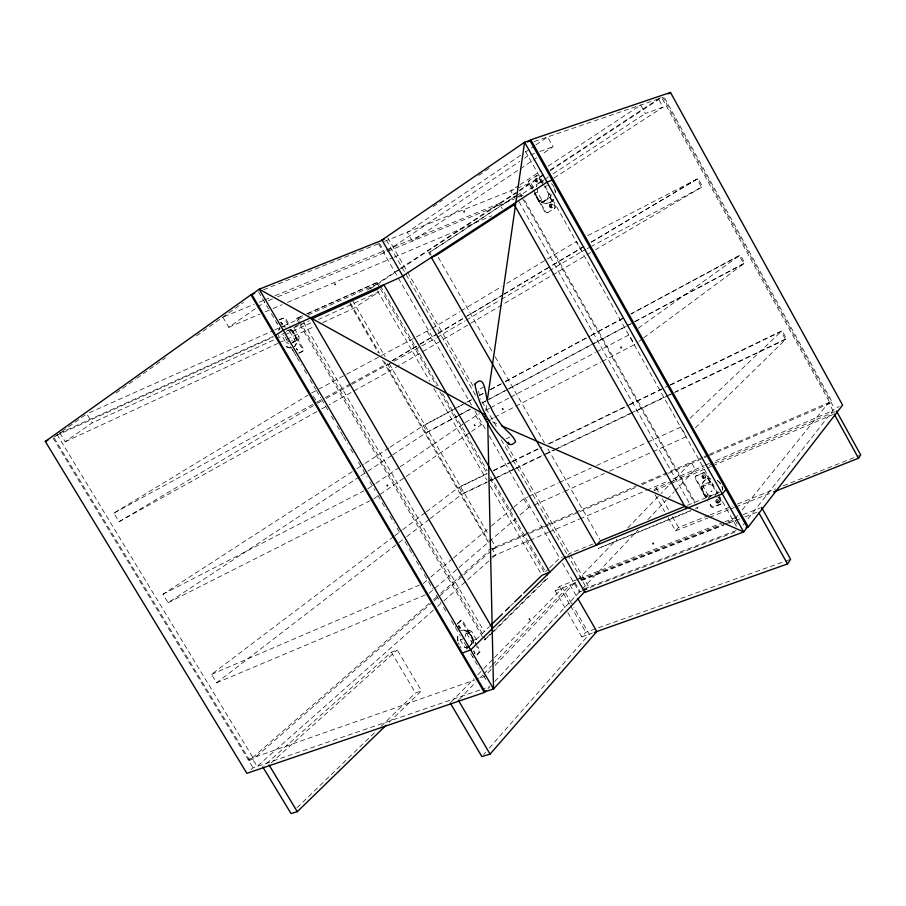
<?xml version="1.0" encoding="UTF-8"?>
<svg xmlns="http://www.w3.org/2000/svg" width="906" height="906" viewBox="0 0 906 906"><rect width="100%" height="100%" fill="white"/><g stroke="black" fill="none" stroke-linecap="round" stroke-linejoin="round"><path stroke-width="0.68" stroke-dasharray="4.53 3.4" d="M534.823 193.975L545.027 212.072A1.925 1.676 70.2 0 0 547.394 212.842L554.642 208.369A1.937 1.699 70.7 0 0 555.14 205.775L550.418 197.383L544.449 201.211L541.765 199.886L537.371 192.083L537.53 188.924M703.951 484.427L703.611 487.213L707.835 494.71L705.514 497.326L701.278 489.806L701.606 487.009L703.951 484.427L710.395 481.732L705.853 473.657A1.891 1.631 39.3 0 0 703.396 472.694L696.204 475.752A1.891 1.619 39.8 0 0 695.582 478.006L706.476 497.337M703.883 477.734L703.679 476.352L702.377 476.703L703.69 477.847L704.188 476.171L702.603 476.352M485.91 409.999L486.907 403.023M465.152 636.782L465.559 634.075L469.546 630.27L471.788 631.561L476.296 639.262L476.635 642.377M468.062 647.971L464.857 647.631L460.316 639.896L460.95 635.842M537.371 192.083L534.234 193.397L538.651 201.234L541.346 202.559L547.326 198.72L548.957 194.62L551.765 193.42M551.358 194.439L550.135 197.508L551.845 201.143M716.374 501.211L717.393 502.615L718.096 500.882L716.374 501.211L717.79 501.245L717.79 502.445M716.68 500.859L717.02 502.071L718.243 501.935M714.766 496.194L718.073 491.165M718.118 491.516L717.054 493.566M743.124 525.004L834.517 408.561L839.126 406.59M709.658 455.424L830.19 403.272L831.765 401.313L663.645 96.229M735.117 518.719L737.767 515.435M742.173 509.953L828.628 402.672L832.965 410.543L710.655 462.898M718.843 502.694A1.903 1.619 37.4 0 0 717.767 499.761A1.903 1.619 37.4 0 0 715.774 501.731A1.903 1.619 37.4 0 0 718.843 502.694L718.945 502.57A1.903 1.619 37.4 0 0 717.869 499.636A1.903 1.619 37.4 0 0 715.876 501.607A1.903 1.619 37.4 0 0 718.945 502.57M483.691 754.46L485.548 752.342M489.251 748.13L589.285 634.189L573.815 607.394M708.277 498.844L710.587 496.216L715.763 494.098M702.92 476.001L702.931 477.224L704.2 477.394M567.79 612.603L581.799 636.839L585.831 632.286L790.621 559.319M668.096 517.62L675.593 530.859L678.549 527.519L708.685 515.514M701.606 487.009L708.084 484.314L712.422 485.174L713.815 483.611M708.084 484.314L710.395 481.732M701.278 489.806L703.611 487.213M708.073 478.821L710.191 481.969L713.43 482.615M704.947 477.994A1.891 1.631 39.2 0 0 703.86 475.038A1.891 1.631 39.2 0 0 701.878 477.054A1.891 1.631 39.2 0 0 704.947 477.994L705.049 477.87A1.891 1.631 39.2 0 0 703.962 474.925A1.891 1.631 39.2 0 0 701.991 476.941A1.891 1.631 39.2 0 0 705.049 477.87M487.926 688.696L489.987 686.533L481.958 689.285M494.733 681.505L581.426 589.863M581.992 589.262L638.175 529.874M647.858 519.636L666.261 500.18M667.224 499.161L674.007 491.992M674.97 490.973L695.31 469.467L691.233 462.207L660.938 493.577M491.063 669.534L484.189 676.646L476.182 679.455M494.982 665.468L616.975 539.115M627.722 527.983L659.964 494.597M459.308 699.206L475.956 682.025M479.874 677.982L482.819 674.959M483.793 673.939L491.63 665.853M492.615 664.845L570.01 585.004L577.065 597.247M451.222 701.969L473.883 678.753M477.824 674.721L482.751 669.67M483.736 668.662L493.589 658.571M494.574 657.552L562.558 587.903L573.113 606.182M564.993 607.756L555.185 590.78L559.398 586.499L577.768 579.308M653.86 490.373L656.171 488.028L671.742 481.38M476.986 654.483L478.742 652.739A1.948 1.246 70.6 0 0 478.708 650.18L476.624 646.624M477.032 655.027L479.659 652.399A1.948 1.246 70.6 0 0 479.636 649.828L477.553 646.284M490.361 634.075L484.348 640.01L492.728 632.569M493.725 631.584L548.719 577.258L546.59 573.577M491.358 633.09L530.384 594.574M531.392 593.577L538.39 586.669M542.4 582.717L546.397 578.764M567.722 555.333L569.489 553.589L592.966 543.985M695.389 427.825L785.559 339.49L781.165 331.528L670.395 385.141M466.284 649.115L469.297 646.182M470.305 645.197L489.376 626.59M510.452 606.023L513.464 603.09M545.593 571.754L548.606 568.809M549.614 567.836L559.648 558.039L562.252 556.975M468.595 647.178L471.562 644.279L475.367 642.852M389.161 722.286L421.471 690.859L397.247 649.908L391.369 652.207L263.839 766M297.1 807.665L376.035 731.21M381.098 726.306L415.503 692.977L421.471 690.859M647.699 442.173L680.938 426.998L684.007 424.076M690.145 418.232L781.165 331.528M457.439 623.509L460.135 620.995A1.948 1.257 69.4 0 1 462.06 621.743L475.933 645.434M457.451 623.985L461.052 620.633A1.948 1.257 69.4 0 1 462.966 621.38L476.862 645.095M271.053 762.954L397.247 649.908M433.385 610.146L257.111 766.431L252.072 758.118M437.609 606.408L442.887 601.731M443.94 600.791L491.437 558.685M492.502 557.745L495.661 554.936L491.958 548.56M251.03 769.647L253.102 767.812L480.622 689.749M54.201 438.051L249.648 760.225L429.331 603.271M433.51 599.625L436.76 596.771M440.95 593.124L488.776 551.346M249.648 760.225L253.669 758.82L432.966 601.811M434.031 600.882L462.672 575.797M463.736 574.868L491.324 550.712M492.388 549.783L495.571 546.998L491.312 539.67M550.293 205.334C548.572 208.573 554.393 206.036 550.905 205.062C549.965 209.139 552.671 205.175 550.905 205.062M429.093 593.294L515.888 518.572M520.18 514.88L528.742 507.507L532.592 505.775M423.283 583.385L429.761 577.926M430.837 577.009L452.434 558.821M453.521 557.903L490.237 526.975M491.312 526.069L512.921 507.87M513.996 506.964L523.713 498.776L527.552 497.02M393.68 536.545L211.517 674.404L216.602 682.818L397.779 543.521M398.9 542.66L405.605 537.507M406.726 536.646L429.093 519.444M430.214 518.583L461.528 494.506L489.591 481.086M394.801 535.695L401.551 530.588M402.672 529.738L425.163 512.717M426.284 511.867L457.779 488.04L487.054 473.872M602.094 361.471L634.585 344.608L638.005 342.083M639.138 341.245L642.547 338.719M643.69 337.87L743.758 263.748L739.319 255.707L631.074 313.974M638.266 328.232L739.319 255.707M54.122 437.134L61.008 432.241M62.163 431.426L86.817 413.883M116.127 393.045L135.651 379.161M136.795 378.346L165.504 357.938M196.5 335.888L243.578 302.411M59.932 433.011L65.221 441.743L92.231 422.842L274.858 339.41M222.842 317.157L228.81 327.281L256.534 307.881M257.689 307.066L264.62 302.219M373.68 498.866L484.585 422.423M433.181 206.625L442.502 200.237M478.606 175.526L490.259 167.553M520.746 155.209L407.292 232.242L412.377 241.109L519.127 169.547M525.423 152.027L530.101 148.856M531.267 148.063L534.778 145.673M535.956 144.881L547.643 136.942L553.136 146.738L541.414 154.609M367.791 488.821L374.756 484.098M375.911 483.306L399.127 467.541M400.293 466.76L464.132 423.419M465.288 422.626L479.478 413.566M387.111 250.951L519.817 161.313M524.472 158.165L527.971 155.809M474.642 653.452L474.461 651.72M299.263 323.567L296.409 318.674L305.311 314.439M520.293 168.765L532.026 160.894M533.204 160.113L536.714 157.746M285.571 332.14L281.415 334.903L286.149 342.978L288.663 343.759M287.949 330.078L289.648 331.245L294.201 328.221L298.901 336.251L299.059 339.093L289.501 344.427M518.934 185.424L510.735 190.838L515.129 198.618M520.101 184.643L541.176 170.724M548.209 166.092L640.723 105.005L645.423 113.488L662.999 107.157L658.458 98.924M307.915 313.555L378.142 282.026L379.557 284.484M286.149 342.978L289.274 340.928M367.36 290.147L399.24 269.207M400.418 268.425L515.616 192.751M519.682 190.09L543.736 174.28M550.384 169.92L661.369 96.999L830.19 403.272M352.241 471.675L162.955 594.223L168.108 602.739L359.625 476.613M360.803 475.831L366.715 471.935M367.904 471.165L391.539 455.593M392.728 454.812L425.831 433.011L459.489 415.095M370.26 288.833L399.84 269.422M401.018 268.64L518.141 191.755M519.319 190.973L545.344 173.884M550.078 170.781L662.467 96.999M294.484 342.083L294.337 339.252L298.901 336.251M430.237 255.311L428.832 252.865L517.281 194.949M292.208 342.661L299.059 339.093M428.832 252.865L520.508 193.046L521.89 195.503M516.307 197.836L543.555 180.045M544.744 179.263L548.289 176.942M553.034 173.85L645.423 113.488M553.951 178.063L662.999 107.157M356.975 468.617L364.076 464.019M365.254 463.249L388.912 447.938M390.101 447.168L422.037 426.488L463.102 404.393M302.423 351.426L303.25 350.894M459.806 628.141L459.806 626.578L458.425 626.578M459.115 626.306L458.866 627.45M316.874 411.596L119.048 521.731L113.839 513.124L307.938 395.197M311.551 393L430.814 329.15M432.026 328.425L459.727 311.755M460.928 311.03L501.879 286.387M506.703 283.487L576.567 241.449L582.139 251.37L550.735 270.011M119.048 521.731L313.895 405.344M392.072 360.792L418.81 344.858M420.022 344.133L437.032 333.997M438.244 333.283L466.194 316.624M502.637 294.914L467.405 315.9L502.683 294.96M503.849 294.19L550.021 266.681L503.895 294.235M584.042 246.409L551.244 265.956L584.008 246.511M591.335 242.061L697.042 179.082L701.527 187.214L592.094 246.024M392.23 360.758L418.934 344.858M420.146 344.133L437.134 334.008M438.357 333.283L466.273 316.647M591.29 242.174L698.096 178.539L702.569 186.647L595.536 249.75M394.076 361.234L435.979 338.108M437.19 337.394L464.971 320.905M466.182 320.192L499.999 300.113M501.211 299.399L549.523 270.724M590.667 252.615L389.818 370.984L329.24 404.71M321.811 408.844L327.995 405.401M321.234 401.143L317.519 403.17L312.219 394.133M326.171 398.436L350.86 384.914M352.094 384.235L392.842 361.902M113.839 513.124L315.481 402.944M316.726 402.264L324.144 398.21M325.379 397.53L350.124 384.008M351.358 383.34L386.001 364.405M484.132 386.749L478.221 389.954L480.429 399.206M582.139 251.37L585.865 249.365M587.111 248.697L590.848 246.692M465.605 402.887L423.351 425.639L427.134 432.151L457.02 416.239M466.85 402.219L471.822 399.546M479.285 395.526L483.011 393.521M490.463 389.512L500.406 384.155M505.378 381.483L589.897 335.979M591.142 335.311L625.944 316.568M630.916 313.895L740.293 255.005L744.721 263.034L632.637 322.729M468.074 401.709L471.811 399.705M480.52 395.016L483.011 393.668M490.474 389.659L504.166 382.287M505.401 381.619L590.01 336.069M591.256 335.401L623.611 317.995M458.266 415.571L470.724 408.946M481.935 402.977L485.673 400.984M486.918 400.316L505.593 390.373M506.839 389.705L626.408 326.047M627.654 325.379L631.391 323.385M460.735 414.427L470.712 409.116M481.935 403.147L488.164 399.829M489.41 399.161L508.119 389.206M509.365 388.538L630.304 324.155M635.287 321.494L743.758 263.748M485.718 410.282L489.455 408.323M490.701 407.666L509.399 397.813M510.644 397.156L595.423 352.536M596.669 351.879L629.081 334.824L634.585 344.608M717.518 497.824L718.809 497.281M542.864 181.143A11.325 9.887 72.1 0 0 541.21 181.619L539.67 182.423A11.325 9.887 72.1 0 0 536.25 186.455M543.147 181.03A11.314 9.875 72.1 0 0 541.494 181.506L539.953 182.31A11.314 9.875 72.1 0 0 536.533 186.342M490.837 419.184L493.328 417.881M494.585 417.236L514.585 406.862M515.831 406.216L600.837 362.117M587.858 235.605L697.042 179.082M162.955 594.223L364.019 490.769M168.108 602.739L369.897 500.78M506.307 438.776L509.908 436.975M298.686 353.114L303.114 350.984A1.993 1.302 56.1 0 0 303.284 348.708L289.92 325.877M298.957 353.114L302.276 351.517A1.982 1.302 56.1 0 0 302.457 349.24L290.645 329.071M486.998 473.555L459.025 487.1L462.773 493.555L486.975 481.969M493.362 470.474L511.165 461.856M512.434 461.233L539.138 448.3M548.039 443.997L628.164 405.197M629.443 404.586L663.781 387.961M665.049 387.338L668.866 385.492M670.134 384.88L782.048 330.69L786.431 338.629L675.57 391.698M493.419 470.792L511.244 462.162M512.524 461.55L541.811 447.371M549.444 443.68L628.379 405.469M629.659 404.857L661.482 389.455M488.255 481.358L493.351 478.923M494.619 478.311L553.238 450.248M554.517 449.636L629.704 413.657M630.972 413.045L665.378 396.579M666.657 395.967L670.474 394.133M490.871 480.474L495.967 478.028M497.247 477.417L513.838 469.489M515.106 468.878L544.449 454.835M545.729 454.223L555.933 449.342M557.213 448.73L668.198 395.639M669.466 395.027L673.294 393.193M674.574 392.581L785.559 339.49M65.221 441.743L277.904 343.385M279.184 342.785L313.782 326.794M322.751 322.638L353.499 308.425L379.025 291.823L318.584 319.433M536.001 179.49C533.883 180.894 537.915 182.434 537.507 180.022C535.072 178.199 537.983 180.226 536.545 181.359M536.42 179.32L535.888 180.487L536.964 181.189M276.137 338.821L283.861 335.299M285.141 334.71L310.871 322.955M528.832 496.443L558.232 483.023M559.5 482.434L591.459 467.847M596.578 465.514L646.42 442.751M59.524 433.193L272.842 336.568M294.982 326.488L298.844 324.733M56.036 435.673L273.34 337.077M286.194 331.245L309.331 320.747M551.029 207.1L551.652 206.828M533.872 505.197L563.351 491.958M564.631 491.38L604.359 473.521M609.478 471.222L651.776 452.219M653.056 451.641L686.374 436.658L680.938 426.998M89.4 412.728L273.442 330.486M274.733 329.909L282.446 326.466M283.737 325.888L303.046 317.259M308.187 314.96L375.118 285.05M306.59 313.872L378.142 282.026M296.409 318.674L302.797 315.832M279.173 319.818L283.691 317.836A2.005 1.302 54.8 0 1 285.9 319.025L289.252 324.744M279.478 319.886L282.876 318.391A2.005 1.302 54.7 0 1 285.084 319.58L289.943 327.881M541.346 202.559L544.449 201.211M547.326 198.72L550.418 197.383M488.379 550.112L702.897 457.156M704.188 456.59L708.447 454.744M709.375 454.348L831.765 401.313M493.204 549.07L528.198 533.928M529.489 533.362L578.741 512.06M580.044 511.494L637.077 486.828M642.252 484.585L666.884 473.929M668.175 473.362L703.169 458.221M704.472 457.666L708.356 455.978M538.651 201.234L541.765 199.886M211.517 674.404L419.376 585.061M492.071 556.477L529.376 540.508M529.806 540.327L548.017 532.524M548.821 532.184L579.251 519.161M579.931 518.866L646.046 490.554M646.907 490.191L668.084 481.12M672.932 479.048L704.155 465.684M705.457 465.129L709.364 463.453M673.033 480.826L704.166 467.53M709.353 465.31L713.249 463.646M714.551 463.091L835.185 411.573M654.381 490.61L669.896 483.997M671.187 483.453L706.114 468.572M707.405 468.028L711.278 466.375M712.58 465.82L832.841 414.597M228.81 327.281L260.056 314.031M265.265 311.823L271.777 309.071M273.08 308.516L282.196 304.654M287.406 302.445L392.876 257.746M394.178 257.191L491.833 215.809M216.602 682.818L425.186 594.936M268.538 300.599L272.457 298.98M277.678 296.817L514.087 199.048M518.855 197.078L525.842 194.178M547.337 185.56L544.506 186.727L548.957 194.62M224.144 316.624L254.144 304.28M259.365 302.14L263.272 300.532M264.575 299.988L269.795 297.848M275.016 295.696L384.574 250.645M385.877 250.101L499.353 203.431L502.354 208.72M520.508 193.046L519.636 193.408L521.72 197.089M687.382 505.355L719.489 492.218M541.494 181.506L540.973 181.823L538.175 176.863A1.948 1.687 73.4 0 0 535.797 176.126M690.202 510.701L598.232 548.424L690.87 510.893M695.423 508.583L698.028 507.53L697.394 508.255L695.31 504.563M263.555 289.773L378.912 243.601M384.552 241.336L530.723 182.831L533.77 188.233M709.998 514.993L732.275 506.114M737.518 504.03L775.525 488.889M783.384 485.763L859.386 455.48M675.593 530.859L708.254 517.892M709.568 517.371L729.16 509.591M730.463 509.07L734.381 507.519M735.695 506.998L772.274 492.468M536.001 176.013L536.567 175.787M460.418 620.814L461.335 620.451M579.081 578.798L723.486 522.32M724.8 521.811L737.926 516.669M743.18 514.619L760.247 507.949M580.361 579.591L721.369 524.563M727.96 521.992L734.551 519.421L738.605 526.635M581.516 580.078L724.188 524.472M725.502 523.962L733.35 520.905M555.185 590.78L576.273 582.569M581.55 580.508L723.951 525.061M729.228 523.011L734.506 520.95M735.819 520.44L739.772 518.9M745.049 516.839L756.918 512.218M469.546 630.27L464.495 632.218L466.726 633.509L471.222 641.176L471.562 644.279M466.726 633.509L471.788 631.561M584.076 588.843L736 530.565M582.626 590.361L737.461 531.052M581.912 591.12L579.285 592.128L560.973 560.338M583.226 590.61L587.167 589.104L568.141 556.046M460.316 639.896L464.937 638.13M471.222 641.176L476.296 639.262M464.857 647.631L468.334 646.329M530.622 154.858L534.597 153.42M539.897 151.517L553.136 146.738M581.799 636.839L592.422 633.079M248.074 759.511L474.857 679.93M534.2 141.551L662.999 97.361L834.517 408.561M458.595 626.556L459.433 627.518M291.573 340.633L294.088 341.426M296.624 348.753L297.542 350.044A1.993 1.314 55.9 0 0 296.658 348.685M492.468 421.777L498.946 424.608M707.835 494.71L710.587 496.216M280.939 322.989L281.449 323.85M52.978 437.949L253.102 767.812M56.953 434.359L253.669 758.82M87.497 415.005L92.231 422.842M391.369 652.207L415.503 692.977M292.661 349.807L294.552 353.034M258.504 291.789L268.504 308.844M271.37 313.725L279.943 328.346M284.937 336.873L287.802 341.743M290.656 346.613L296.375 356.364M297.089 357.587L301.37 364.892M304.235 369.761L307.089 374.642M309.943 379.512L315.662 389.263M316.375 390.475L320.667 397.791M321.381 399.002L328.516 411.188M331.381 416.058L334.235 420.939M337.1 425.809L339.954 430.678M340.667 431.902L342.808 435.56M343.521 436.771L347.813 444.087M350.667 448.957L353.521 453.827M358.527 462.354L362.094 468.447M362.819 469.67L367.1 476.975M369.954 481.856L374.959 490.384M377.813 495.254L381.392 501.346M382.106 502.558L386.386 509.874M389.965 515.967L394.246 523.272M397.111 528.153L399.965 533.022M404.971 541.55L408.538 547.643M409.252 548.855L413.544 556.171M416.398 561.04L421.403 569.568M424.257 574.438L427.825 580.531M428.538 581.754L432.83 589.059M436.398 595.151L440.69 602.467M443.544 607.337L447.122 613.43M451.403 620.735L459.976 635.355M464.268 642.671L467.836 648.764M470.69 653.634L474.268 659.727M474.982 660.95L479.274 668.254M483.555 675.559L487.122 681.652M303.612 322.581L484.246 631.595M297.644 317.847L299.071 320.282M299.784 321.505L485.729 639.489M299.988 324.778L483.634 638.787M289.648 331.245L294.337 339.252M352.513 300.486L385.095 356.624M389.342 363.94L487.779 533.577M387.372 363.657L391.188 370.226M350.362 303.012L379.489 353.204M384.472 361.766L488.232 540.497M349.909 303.884L378.312 352.819M382.581 360.158L488.413 542.445M559.398 586.499L569.829 604.574M570.531 605.774L585.831 632.286M380.271 285.707L438.3 386.16M442.547 393.51L487.145 470.678M490.678 476.805L545.888 572.354M376.953 282.819L379.773 287.712M380.486 288.935L436.364 385.628M439.897 391.743L487.281 473.747M490.112 478.64L544.574 572.886M377.383 290.713L429.648 381.098M433.883 388.425L486.85 480.044M490.384 486.148L541.233 574.098M387.745 237.712L406.771 270.769M407.474 271.993L473.679 387.077M482.128 401.766L497.632 428.697M506.782 444.608L569.478 553.566M570.18 554.789L589.194 587.847M386.296 240.101L405.526 273.51M406.047 274.416L475.922 395.809M501.188 439.716L567.45 554.846M379.501 243.363L384.778 252.525M574.97 582.626L579.999 591.369M378.538 243.748L471.516 405.095M475.038 411.211L485.605 429.546M489.127 435.661L560.27 559.115M427.202 331.324L432.355 340.26M475.741 415.537L480.837 424.37M523.713 498.776L528.742 507.507M429.761 252.457L431.154 254.914M438.289 257.417L492.388 351.902M495.197 356.805L544.393 442.694M547.904 448.832L599.897 539.636M656.171 488.028L658.889 492.807M662.275 498.798L669.058 510.758M672.445 516.748L678.549 527.519M655.129 494.767L664.676 511.607M524.665 200.419L696.646 505.072M522.411 198.323L694.619 503.328M518.979 201.608L689.976 504.291M525.423 151.291L717.96 493.544M718.651 494.778L736.748 526.93M542.128 182.65L538.753 176.647A1.948 1.687 73.5 0 0 536.375 175.9L529.161 180.498A1.937 1.676 72.9 0 0 528.696 183.103L532.105 189.15M712.422 485.174L716.68 492.751M719.002 497.02L721.584 501.618A1.903 1.619 37.2 0 1 720.927 503.861L713.69 506.771A1.891 1.608 37.7 0 1 711.233 505.797L709.194 502.173M541.222 181.653L543.204 185.175M549.863 197.633L554.585 206.024A1.937 1.699 70.7 0 1 554.087 208.618M709.976 482.207L705.434 474.121A1.903 1.631 39.3 0 0 702.965 473.159L695.774 476.205A1.891 1.619 39.8 0 0 695.151 478.47L707.563 500.486M718.503 497.36L721.176 502.105A1.903 1.619 37.2 0 1 720.519 504.348L713.271 507.258A1.891 1.608 37.7 0 1 710.825 506.284L708.209 501.652M532.671 188.901L529.274 182.876A1.937 1.676 73 0 1 529.738 180.271M533.351 190.113L545.582 211.823A1.925 1.676 70.2 0 0 547.949 212.593M550.984 201.913A11.314 9.875 72.1 0 1 535.774 193.827M551.482 183.646A11.314 9.875 72.1 0 1 555.525 192.344M553.532 199.49A11.314 9.875 72.1 0 1 552.366 200.838L550.712 202.038A11.325 9.887 72.1 0 1 535.491 193.941M554.438 188.607A11.325 9.887 72.1 0 1 555.242 192.468M553.249 199.614A11.325 9.887 72.1 0 1 552.082 200.951M708.696 497.303A11.076 9.49 38.2 0 1 701.81 487.824A11.076 9.49 38.2 0 1 706.929 479.014L708.583 478.493A11.076 9.49 38.2 0 1 710.349 478.277M717.45 480.44A11.076 9.49 38.2 0 1 721.335 484.665M722.116 486.363A11.076 9.49 38.2 0 1 722.762 489.897M706.839 496.567A11.076 9.49 38.2 0 1 706.714 479.24L708.367 478.73A11.076 9.49 38.2 0 1 710.134 478.515M717.246 480.678A11.076 9.49 38.2 0 1 722.558 490.123M290.35 347.949A11.699 7.667 55.3 0 1 284.054 345.243M278.55 330.248A11.699 7.667 55.3 0 1 280.169 328.006M282.627 326.907A11.699 7.667 55.3 0 1 285.628 327.066M290.328 329.58A11.699 7.667 55.3 0 1 294.224 346.692M290.769 347.678A11.71 7.667 55.3 0 1 284.473 344.971M278.946 336.692A11.71 7.667 55.3 0 1 278.527 334.846M278.969 329.965A11.71 7.667 55.3 0 1 279.66 328.719M283.046 326.636A11.71 7.667 55.3 0 1 284.495 326.556M290.747 329.308A11.71 7.667 55.3 0 1 294.643 346.42M277.021 323.136A2.016 1.314 54.6 0 1 276.794 322.672M282.015 324.189A2.005 1.314 54.7 0 1 282.015 324.767M296.704 349.048A1.993 1.314 55.9 0 1 297.27 349.909M280.951 322.128A2.005 1.314 54.7 0 1 282.026 325.084M457.598 640.984A11.427 7.373 70.1 0 1 458.062 633.906M473.17 643.203A11.427 7.373 70.1 0 0 460.712 630.723L461.177 630.542A11.438 7.373 70.1 0 1 473.634 643.034M461.222 647.994A11.438 7.373 70.1 0 1 460.146 646.386M459.24 644.619A11.438 7.373 70.1 0 1 458.538 642.739M458.062 640.802A11.438 7.373 70.1 0 1 458.527 633.724M455.288 626.793A1.959 1.268 69.5 0 1 455.231 626.306M473.408 657.292A1.959 1.257 70.7 0 1 472.728 656.793M458.663 625.831A1.959 1.268 69.6 0 1 459.863 628.56M473.476 651.097A1.959 1.257 70.6 0 1 473.702 651.244M474.461 652.241A1.959 1.257 70.6 0 1 474.71 653.532M458.651 625.65A1.959 1.268 69.6 0 1 460.089 628.47M473.464 650.927A1.959 1.257 70.6 0 1 473.94 651.154M474.54 651.856A1.959 1.257 70.6 0 1 474.948 653.452M282.072 323.657L282.026 323.85A2.005 1.314 54.7 0 0 280.735 322.276L282.072 323.657M711.074 491.448L711.957 491.086L711.074 491.448M530.01 619.432L529.466 619.987L528.855 618.957L529.41 618.39L530.01 619.432M387.961 485.82L387.247 486.307L386.59 485.186L387.304 484.699L387.961 485.82M475.174 425.503L474.597 425.899L474.019 424.891L474.585 424.495L475.174 425.503M464.28 210.747L463.408 211.325L464.019 212.4L464.891 211.823L464.28 210.747M502.864 408.47L502.015 408.912L502.592 409.92L503.453 409.478L502.864 408.47M621.267 346.704L620.282 347.213L620.893 348.312L621.89 347.802L621.267 346.704M335.594 284.699L334.88 285.005L334.246 283.918L334.96 283.612L335.594 284.699M653.283 542.887L652.32 543.272L652.909 544.302L653.872 543.917L653.283 542.887M549.67 205.22A1.925 1.687 70.8 0 0 551.709 207.814A1.925 1.687 70.8 0 0 552.569 204.733A1.925 1.687 70.8 0 0 549.67 205.22M535.197 179.513A1.948 1.687 73.2 0 0 537.235 182.095A1.948 1.687 73.2 0 0 538.085 178.992A1.948 1.687 73.2 0 0 535.197 179.513M549.534 205.288A1.937 1.687 70.7 0 0 551.573 207.87A1.937 1.687 70.7 0 0 552.434 204.801A1.937 1.687 70.7 0 0 549.534 205.288"/><path stroke-width="1.36" d="M485.299 414.189L484.699 418.368L489.874 420.644M487.315 400.237L524.597 142.231L529.863 140.441L747.223 527.315L743.679 531.89L584.914 592.411L381.992 240.011L524.597 142.231L743.679 531.89L501.528 425.752M474.88 384.076C486.941 371.72 484.325 400.826 489.761 405.242A49.241 27.418 62.4 0 0 499.58 422.309C504.042 429.603 512.275 433.691 515.639 441.641C509.002 448.991 506.601 440.803 501.482 437.02C487.79 422.547 478.311 403.374 474.914 384.189M594.313 632.411L787.507 563.94L790.621 559.319L761.561 507.428M773.577 491.947L858.503 458.232L860.7 454.959L836.487 411.018M745.91 527.824L748.288 526.907L842.58 405.107L670.485 92.446L530.825 139.784L527.541 142.038M726.012 489.546L722.297 493.861L565.072 557.937M450.237 702.977L481.845 756.567L490.078 754.109L596.827 631.516L577.779 598.47M585.231 591.165L493.51 688.888L485.016 691.788L251.8 294.473L259.195 289.207L383 239.943M254.733 293.306L250.951 294.812L45.3 441.437L246.874 773.316L484.393 692.444L486.25 690.474M565.491 556.771L470.656 649.919L462.275 653.033M490.316 625.672L502.468 613.826M505.503 610.859L509.455 607.009M514.608 601.98L521.505 595.253M523.713 593.09L541.935 575.321L549.851 572.128L383.906 284.767L376.67 289.49L311.302 319.093M262.785 766.94L291.03 813.554L297.304 811.674L386.137 725.23M275.707 335.209L283.216 330.192L403.736 275.82M668.356 93.85L670.485 92.446M402.728 276.036L547.043 182.151L552.128 180.068M514.291 204.654L436.873 254.96L431.358 257.406L596.307 545.208L600.599 540.859L683.498 506.941M45.3 441.437L47.859 440.282M381.992 240.011L384.291 239.093M483.906 414.087L259.195 289.207L493.51 688.888L487.734 421.788M509.682 444.586L508.277 442.207M268.946 764.834L297.304 811.674M458.323 700.225L490.078 754.109M250.951 294.812L484.393 692.444M311.052 317.632L492.513 628.447M513.747 203.805L686.08 508.617M758.911 512.921L787.507 563.94M530.825 139.784L748.288 526.907M834.143 414.042L858.503 458.232"/></g></svg>
